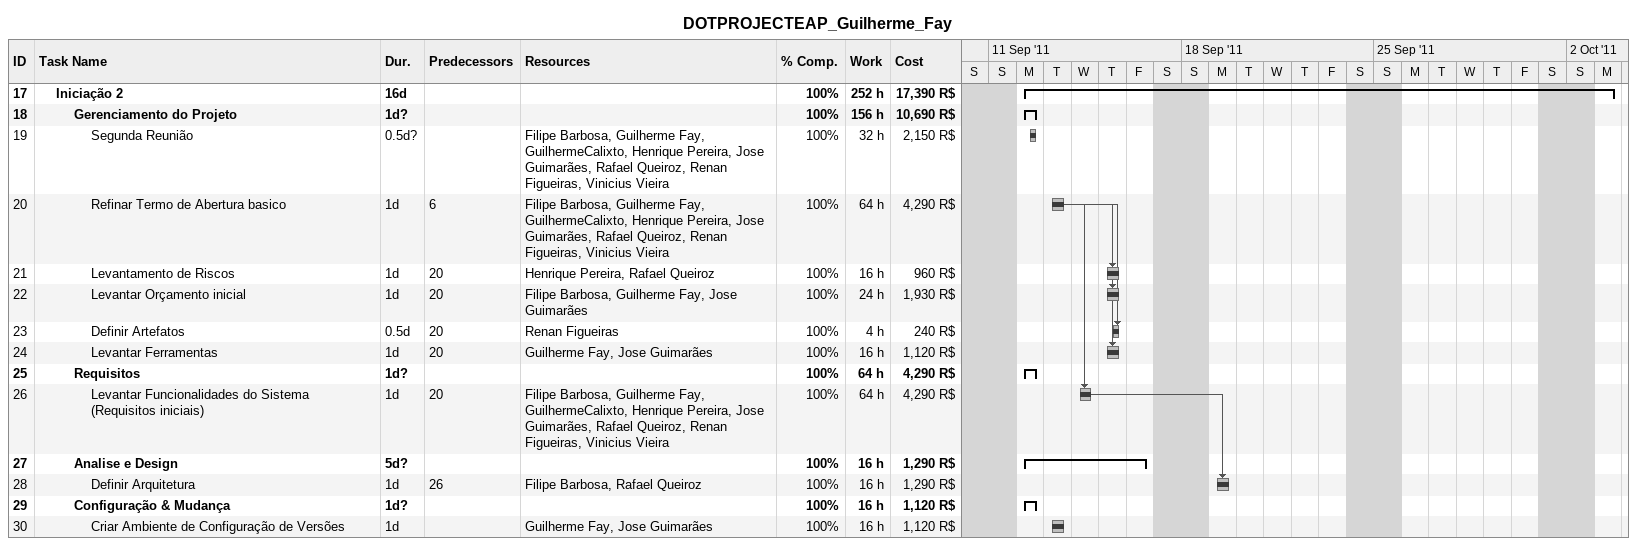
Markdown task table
DOTPROJECTEAP_Guilherme_Fay

| ID | Level | Task | Duration | Start | Finish | Predecessors | Resources | % complete | Work (h) | Cost (R$) |
|---|---|---|---|---|---|---|---|---|---|---|
| 17 | 2 | **Iniciação 2** | 16d | 2011-09-12 | 2011-10-03 |  |  | 100 | 252 | 17390 |
| 18 | 3 | **Gerenciamento do Projeto** | 1d? | 2011-09-12 | 2011-09-12 |  |  | 100 | 156 | 10690 |
| 19 | 4 | Segunda Reunião | 0.5d? | 2011-09-12 | 2011-09-12 |  | Filipe Barbosa, Guilherme Fay, GuilhermeCalixto, Henrique Pereira, Jose Guimarães, Rafael Queiroz, Renan Figueiras, Vinicius Vieira | 100 | 32 | 2150 |
| 20 | 4 | Refinar Termo de Abertura basico | 1d | 2011-09-13 | 2011-09-13 | 6 | Filipe Barbosa, Guilherme Fay, GuilhermeCalixto, Henrique Pereira, Jose Guimarães, Rafael Queiroz, Renan Figueiras, Vinicius Vieira | 100 | 64 | 4290 |
| 21 | 4 | Levantamento de Riscos | 1d | 2011-09-15 | 2011-09-15 | 20 | Henrique Pereira, Rafael Queiroz | 100 | 16 | 960 |
| 22 | 4 | Levantar Orçamento inicial | 1d | 2011-09-15 | 2011-09-15 | 20 | Filipe Barbosa, Guilherme Fay, Jose Guimarães | 100 | 24 | 1930 |
| 23 | 4 | Definir Artefatos | 0.5d | 2011-09-15 | 2011-09-15 | 20 | Renan Figueiras | 100 | 4 | 240 |
| 24 | 4 | Levantar Ferramentas | 1d | 2011-09-15 | 2011-09-15 | 20 | Guilherme Fay, Jose Guimarães | 100 | 16 | 1120 |
| 25 | 3 | **Requisitos** | 1d? | 2011-09-12 | 2011-09-12 |  |  | 100 | 64 | 4290 |
| 26 | 4 | Levantar Funcionalidades do Sistema (Requisitos iniciais) | 1d | 2011-09-14 | 2011-09-14 | 20 | Filipe Barbosa, Guilherme Fay, GuilhermeCalixto, Henrique Pereira, Jose Guimarães, Rafael Queiroz, Renan Figueiras, Vinicius Vieira | 100 | 64 | 4290 |
| 27 | 3 | **Analise e Design** | 5d? | 2011-09-12 | 2011-09-16 |  |  | 100 | 16 | 1290 |
| 28 | 4 | Definir Arquitetura | 1d | 2011-09-19 | 2011-09-19 | 26 | Filipe Barbosa, Rafael Queiroz | 100 | 16 | 1290 |
| 29 | 3 | **Configuração & Mudança** | 1d? | 2011-09-12 | 2011-09-12 |  |  | 100 | 16 | 1120 |
| 30 | 4 | Criar Ambiente de Configuração de Versões | 1d | 2011-09-13 | 2011-09-13 |  | Guilherme Fay, Jose Guimarães | 100 | 16 | 1120 |
